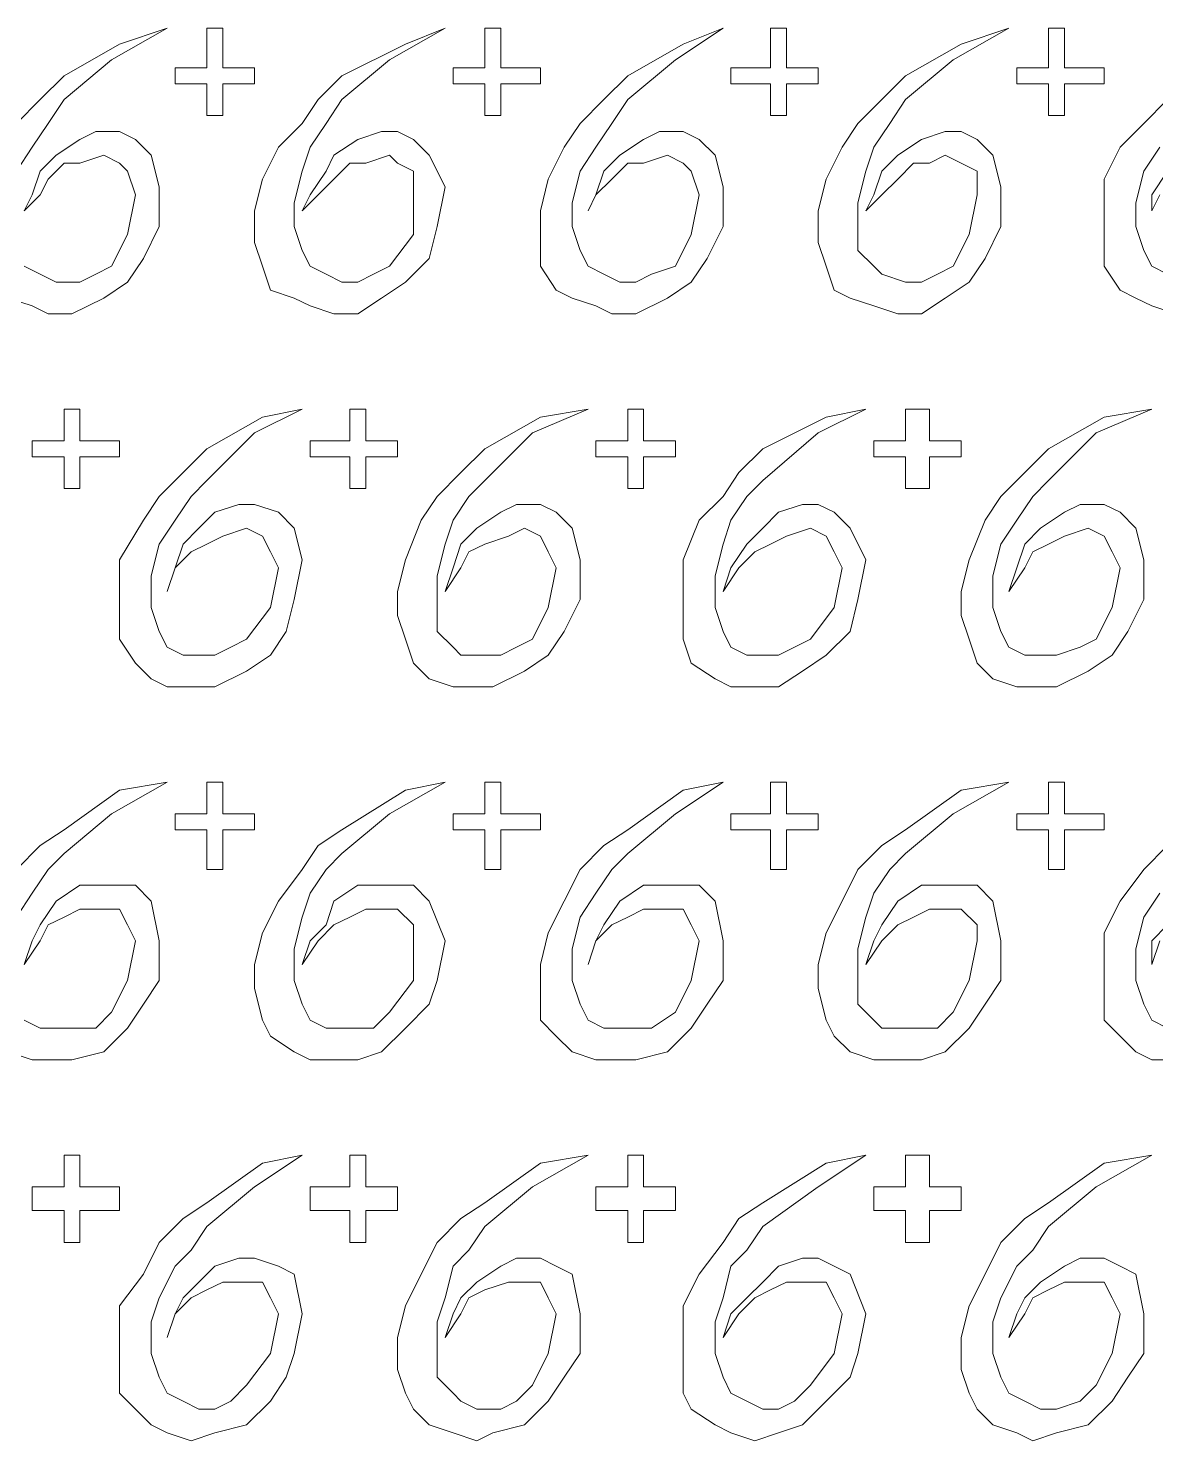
# Model space of a CAD drawing. Extents: x -66030 to 95157, y -13132 to 45879.
# Drawn here: x -4633 to -4078, y 25923 to 26618 of the extents above; entities that cross this region are included whole.
import ezdxf

# ---------------------------------------------------------------- set-up
doc = ezdxf.new("R2010")
doc.units = 0
doc.header["$LTSCALE"] = 100
doc.header["$MEASUREMENT"] = 0
doc.layers.get('0').update_dxf_attribs({"linetype": 'CONTINUOUS'})

msp = doc.modelspace()

# ---------------------------------------------------------------- linework, layer by layer
at = {"lineweight": 0}
for points in [[(-4638.93, 26547.82), (-4631.12, 26559.54), (-4623.3, 26571.26), (-4615.49, 26582.98), (-4592.06, 26602.51), (-4564.71, 26618.13), (-4588.15, 26610.32), (-4615.49, 26594.7), (-4627.21, 26582.98), (-4638.93, 26571.26)], [(-4072.56, 26582.98), (-4084.28, 26571.26), (-4096, 26559.54), (-4103.81, 26543.92), (-4103.81, 26528.29), (-4103.81, 26512.67), (-4103.81, 26500.95), (-4096, 26489.23), (-4088.19, 26485.33), (-4080.37, 26481.42), (-4068.66, 26477.52)], [(-4642.83, 26485.33), (-4631.12, 26481.42), (-4623.3, 26477.52), (-4611.59, 26477.52), (-4595.96, 26485.33), (-4584.24, 26493.14), (-4576.43, 26504.86), (-4568.62, 26520.48), (-4568.62, 26540.01), (-4572.53, 26555.64), (-4580.34, 26563.45), (-4588.15, 26567.35), (-4599.87, 26567.35), (-4607.68, 26563.45), (-4619.4, 26555.64), (-4627.21, 26547.82), (-4631.12, 26536.11), (-4635.02, 26528.29)], [(-4072.56, 26497.05), (-4080.37, 26500.95), (-4084.28, 26508.76), (-4088.19, 26520.48), (-4088.19, 26532.2), (-4084.28, 26547.82), (-4076.47, 26559.54)], [(-4635.02, 26528.29), (-4627.21, 26536.11), (-4623.3, 26543.92), (-4615.49, 26551.73), (-4607.68, 26551.73), (-4595.96, 26555.64), (-4588.15, 26551.73), (-4584.24, 26547.82), (-4580.34, 26536.11), (-4584.24, 26516.58), (-4592.06, 26500.95), (-4599.87, 26497.05), (-4607.68, 26493.14), (-4619.4, 26493.14), (-4627.21, 26497.05), (-4635.02, 26500.95)], [(-4072.56, 26547.82), (-4080.37, 26536.11), (-4080.37, 26528.29), (-4080.37, 26528.29), (-4076.47, 26536.11)], [(-4638.93, 26180.66), (-4631.12, 26192.38), (-4623.3, 26204.1), (-4615.49, 26211.91), (-4592.06, 26231.44), (-4564.71, 26247.06), (-4588.15, 26243.16), (-4615.49, 26223.63), (-4627.21, 26215.82), (-4638.93, 26204.1)], [(-4072.56, 26215.82), (-4084.28, 26204.1), (-4096, 26188.47), (-4103.81, 26172.85), (-4103.81, 26157.23), (-4103.81, 26145.51), (-4103.81, 26129.89), (-4096, 26122.07), (-4088.19, 26114.26), (-4080.37, 26110.36), (-4068.66, 26110.36)], [(-4642.83, 26114.26), (-4631.12, 26110.36), (-4623.3, 26110.36), (-4611.59, 26110.36), (-4595.96, 26114.26), (-4584.24, 26125.98), (-4576.43, 26137.7), (-4568.62, 26149.41), (-4568.62, 26168.94), (-4572.53, 26188.47), (-4580.34, 26196.29), (-4588.15, 26196.29), (-4599.87, 26196.29), (-4607.68, 26196.29), (-4619.4, 26188.47), (-4627.21, 26176.76), (-4631.12, 26168.94), (-4635.02, 26157.23)], [(-4072.56, 26125.98), (-4080.37, 26129.89), (-4084.28, 26137.7), (-4088.19, 26149.41), (-4088.19, 26165.04), (-4084.28, 26180.66), (-4076.47, 26192.38)], [(-4635.02, 26157.23), (-4627.21, 26168.94), (-4623.3, 26176.76), (-4615.49, 26180.66), (-4607.68, 26184.57), (-4595.96, 26184.57), (-4588.15, 26184.57), (-4584.24, 26176.76), (-4580.34, 26168.94), (-4584.24, 26149.41), (-4592.06, 26133.79), (-4599.87, 26125.98), (-4607.68, 26125.98), (-4619.4, 26125.98), (-4627.21, 26125.98), (-4635.02, 26129.89)], [(-4072.56, 26176.76), (-4080.37, 26168.94), (-4080.37, 26157.23), (-4080.37, 26157.23), (-4076.47, 26168.94)]]:
    msp.add_lwpolyline(points, dxfattribs=at)
for points in [[(-4560.81, 26598.6), (-4553, 26598.6), (-4545.19, 26598.6), (-4545.19, 26606.41), (-4545.19, 26618.13), (-4541.28, 26618.13), (-4537.37, 26618.13), (-4537.37, 26606.41), (-4537.37, 26598.6), (-4529.56, 26598.6), (-4521.75, 26598.6), (-4521.75, 26594.7), (-4521.75, 26590.79), (-4529.56, 26590.79), (-4537.37, 26590.79), (-4537.37, 26582.98), (-4537.37, 26575.17), (-4541.28, 26575.17), (-4545.19, 26575.17), (-4545.19, 26582.98), (-4545.19, 26590.79), (-4553, 26590.79), (-4560.81, 26590.79), (-4560.81, 26594.7), (-4560.81, 26598.6)], [(-4498.31, 26528.29), (-4490.5, 26536.11), (-4482.69, 26543.92), (-4474.88, 26551.73), (-4467.07, 26551.73), (-4455.35, 26555.64), (-4451.44, 26551.73), (-4443.63, 26547.82), (-4443.63, 26536.11), (-4443.63, 26516.58), (-4455.35, 26500.95), (-4463.16, 26497.05), (-4470.97, 26493.14), (-4478.78, 26493.14), (-4486.6, 26497.05), (-4494.41, 26500.95), (-4498.31, 26508.76), (-4502.22, 26520.48), (-4502.22, 26532.2), (-4498.31, 26547.82), (-4494.41, 26559.54), (-4486.6, 26571.26), (-4478.78, 26582.98), (-4455.35, 26602.51), (-4428.01, 26618.13), (-4447.54, 26610.32), (-4478.78, 26594.7), (-4490.5, 26582.98), (-4498.31, 26571.26), (-4510.03, 26559.54), (-4517.84, 26543.92), (-4521.75, 26528.29), (-4521.75, 26512.67), (-4517.84, 26500.95), (-4513.94, 26489.23), (-4502.22, 26485.33), (-4494.41, 26481.42), (-4482.69, 26477.52), (-4470.97, 26477.52), (-4459.25, 26485.33), (-4447.54, 26493.14), (-4435.82, 26504.86), (-4431.91, 26520.48), (-4428.01, 26540.01), (-4435.82, 26555.64), (-4443.63, 26563.45), (-4451.44, 26567.35), (-4459.25, 26567.35), (-4470.97, 26563.45), (-4482.69, 26555.64), (-4486.6, 26547.82), (-4494.41, 26536.11), (-4498.31, 26528.29)], [(-4424.1, 26598.6), (-4416.29, 26598.6), (-4408.48, 26598.6), (-4408.48, 26606.41), (-4408.48, 26618.13), (-4404.57, 26618.13), (-4400.66, 26618.13), (-4400.66, 26606.41), (-4400.66, 26598.6), (-4388.95, 26598.6), (-4381.13, 26598.6), (-4381.13, 26594.7), (-4381.13, 26590.79), (-4388.95, 26590.79), (-4400.66, 26590.79), (-4400.66, 26582.98), (-4400.66, 26575.17), (-4404.57, 26575.17), (-4408.48, 26575.17), (-4408.48, 26582.98), (-4408.48, 26590.79), (-4416.29, 26590.79), (-4424.1, 26590.79), (-4424.1, 26594.7), (-4424.1, 26598.6)], [(-4357.7, 26528.29), (-4353.79, 26536.11), (-4345.98, 26543.92), (-4338.17, 26551.73), (-4330.36, 26551.73), (-4318.64, 26555.64), (-4310.83, 26551.73), (-4306.92, 26547.82), (-4303.02, 26536.11), (-4306.92, 26516.58), (-4314.73, 26500.95), (-4326.45, 26497.05), (-4334.26, 26493.14), (-4342.07, 26493.14), (-4349.89, 26497.05), (-4357.7, 26500.95), (-4361.6, 26508.76), (-4365.51, 26520.48), (-4365.51, 26532.2), (-4361.6, 26547.82), (-4353.79, 26559.54), (-4345.98, 26571.26), (-4338.17, 26582.98), (-4314.73, 26602.51), (-4291.3, 26618.13), (-4310.83, 26610.32), (-4338.17, 26594.7), (-4349.89, 26582.98), (-4361.6, 26571.26), (-4369.42, 26559.54), (-4377.23, 26543.92), (-4381.13, 26528.29), (-4381.13, 26512.67), (-4381.13, 26500.95), (-4373.32, 26489.23), (-4365.51, 26485.33), (-4353.79, 26481.42), (-4345.98, 26477.52), (-4334.26, 26477.52), (-4318.64, 26485.33), (-4306.92, 26493.14), (-4299.11, 26504.86), (-4291.3, 26520.48), (-4291.3, 26540.01), (-4295.2, 26555.64), (-4303.02, 26563.45), (-4310.83, 26567.35), (-4322.54, 26567.35), (-4330.36, 26563.45), (-4342.07, 26555.64), (-4349.89, 26547.82), (-4353.79, 26536.11), (-4357.7, 26528.29)], [(-4287.39, 26598.6), (-4275.67, 26598.6), (-4267.86, 26598.6), (-4267.86, 26606.41), (-4267.86, 26618.13), (-4263.96, 26618.13), (-4260.05, 26618.13), (-4260.05, 26606.41), (-4260.05, 26598.6), (-4252.24, 26598.6), (-4244.43, 26598.6), (-4244.43, 26594.7), (-4244.43, 26590.79), (-4252.24, 26590.79), (-4260.05, 26590.79), (-4260.05, 26582.98), (-4260.05, 26575.17), (-4263.96, 26575.17), (-4267.86, 26575.17), (-4267.86, 26582.98), (-4267.86, 26590.79), (-4275.67, 26590.79), (-4287.39, 26590.79), (-4287.39, 26594.7), (-4287.39, 26598.6)], [(-4220.99, 26528.29), (-4213.18, 26536.11), (-4205.37, 26543.92), (-4197.55, 26551.73), (-4189.74, 26551.73), (-4181.93, 26555.64), (-4174.12, 26551.73), (-4166.31, 26547.82), (-4166.31, 26536.11), (-4170.21, 26516.58), (-4178.02, 26500.95), (-4185.84, 26497.05), (-4193.65, 26493.14), (-4201.46, 26493.14), (-4213.18, 26497.05), (-4217.08, 26500.95), (-4224.9, 26508.76), (-4224.9, 26520.48), (-4224.9, 26532.2), (-4220.99, 26547.82), (-4217.08, 26559.54), (-4209.27, 26571.26), (-4201.46, 26582.98), (-4178.02, 26602.51), (-4150.68, 26618.13), (-4174.12, 26610.32), (-4201.46, 26594.7), (-4213.18, 26582.98), (-4224.9, 26571.26), (-4232.71, 26559.54), (-4240.52, 26543.92), (-4244.43, 26528.29), (-4244.43, 26512.67), (-4240.52, 26500.95), (-4236.61, 26489.23), (-4228.8, 26485.33), (-4217.08, 26481.42), (-4205.37, 26477.52), (-4193.65, 26477.52), (-4181.93, 26485.33), (-4170.21, 26493.14), (-4162.4, 26504.86), (-4154.59, 26520.48), (-4154.59, 26540.01), (-4158.49, 26555.64), (-4166.31, 26563.45), (-4174.12, 26567.35), (-4181.93, 26567.35), (-4193.65, 26563.45), (-4205.37, 26555.64), (-4213.18, 26547.82), (-4217.08, 26536.11), (-4220.99, 26528.29)], [(-4146.78, 26598.6), (-4138.96, 26598.6), (-4131.15, 26598.6), (-4131.15, 26606.41), (-4131.15, 26618.13), (-4127.25, 26618.13), (-4123.34, 26618.13), (-4123.34, 26606.41), (-4123.34, 26598.6), (-4115.53, 26598.6), (-4103.81, 26598.6), (-4103.81, 26594.7), (-4103.81, 26590.79), (-4115.53, 26590.79), (-4123.34, 26590.79), (-4123.34, 26582.98), (-4123.34, 26575.17), (-4127.25, 26575.17), (-4131.15, 26575.17), (-4131.15, 26582.98), (-4131.15, 26590.79), (-4138.96, 26590.79), (-4146.78, 26590.79), (-4146.78, 26594.7), (-4146.78, 26598.6)], [(-4631.12, 26415.02), (-4623.3, 26415.02), (-4615.49, 26415.02), (-4615.49, 26422.83), (-4615.49, 26430.64), (-4611.59, 26430.64), (-4607.68, 26430.64), (-4607.68, 26422.83), (-4607.68, 26415.02), (-4599.87, 26415.02), (-4588.15, 26415.02), (-4588.15, 26411.11), (-4588.15, 26407.21), (-4599.87, 26407.21), (-4607.68, 26407.21), (-4607.68, 26399.4), (-4607.68, 26391.58), (-4611.59, 26391.58), (-4615.49, 26391.58), (-4615.49, 26399.4), (-4615.49, 26407.21), (-4623.3, 26407.21), (-4631.12, 26407.21), (-4631.12, 26411.11), (-4631.12, 26415.02)], [(-4564.71, 26340.81), (-4560.81, 26352.53), (-4553, 26360.34), (-4545.19, 26364.24), (-4537.37, 26368.15), (-4525.66, 26372.06), (-4517.84, 26368.15), (-4513.94, 26360.34), (-4510.03, 26352.53), (-4513.94, 26333), (-4525.66, 26317.37), (-4533.47, 26313.47), (-4541.28, 26309.56), (-4549.09, 26309.56), (-4556.9, 26309.56), (-4564.71, 26313.47), (-4568.62, 26321.28), (-4572.53, 26333), (-4572.53, 26348.62), (-4568.62, 26364.24), (-4560.81, 26375.96), (-4553, 26387.68), (-4545.19, 26395.49), (-4521.75, 26418.93), (-4498.31, 26430.64), (-4517.84, 26426.74), (-4545.19, 26411.11), (-4556.9, 26399.4), (-4568.62, 26387.68), (-4576.43, 26375.96), (-4588.15, 26356.43), (-4588.15, 26340.81), (-4588.15, 26329.09), (-4588.15, 26317.37), (-4580.34, 26305.65), (-4572.53, 26297.84), (-4564.71, 26293.94), (-4553, 26293.94), (-4541.28, 26293.94), (-4525.66, 26301.75), (-4513.94, 26309.56), (-4506.13, 26321.28), (-4502.22, 26336.9), (-4498.31, 26356.43), (-4502.22, 26372.06), (-4510.03, 26379.87), (-4521.75, 26383.77), (-4529.56, 26383.77), (-4541.28, 26379.87), (-4549.09, 26372.06), (-4556.9, 26364.24), (-4560.81, 26352.53), (-4564.71, 26340.81)], [(-4494.41, 26415.02), (-4486.6, 26415.02), (-4474.88, 26415.02), (-4474.88, 26422.83), (-4474.88, 26430.64), (-4470.97, 26430.64), (-4467.07, 26430.64), (-4467.07, 26422.83), (-4467.07, 26415.02), (-4459.25, 26415.02), (-4451.44, 26415.02), (-4451.44, 26411.11), (-4451.44, 26407.21), (-4459.25, 26407.21), (-4467.07, 26407.21), (-4467.07, 26399.4), (-4467.07, 26391.58), (-4470.97, 26391.58), (-4474.88, 26391.58), (-4474.88, 26399.4), (-4474.88, 26407.21), (-4486.6, 26407.21), (-4494.41, 26407.21), (-4494.41, 26411.11), (-4494.41, 26415.02)], [(-4428.01, 26340.81), (-4420.19, 26352.53), (-4416.29, 26360.34), (-4408.48, 26364.24), (-4396.76, 26368.15), (-4388.95, 26372.06), (-4381.13, 26368.15), (-4377.23, 26360.34), (-4373.32, 26352.53), (-4377.23, 26333), (-4385.04, 26317.37), (-4392.85, 26313.47), (-4400.66, 26309.56), (-4412.38, 26309.56), (-4420.19, 26309.56), (-4424.1, 26313.47), (-4431.91, 26321.28), (-4431.91, 26333), (-4431.91, 26348.62), (-4428.01, 26364.24), (-4424.1, 26375.96), (-4416.29, 26387.68), (-4408.48, 26395.49), (-4385.04, 26418.93), (-4357.7, 26430.64), (-4381.13, 26426.74), (-4408.48, 26411.11), (-4420.19, 26399.4), (-4431.91, 26387.68), (-4439.72, 26375.96), (-4447.54, 26356.43), (-4451.44, 26340.81), (-4451.44, 26329.09), (-4447.54, 26317.37), (-4443.63, 26305.65), (-4435.82, 26297.84), (-4424.1, 26293.94), (-4412.38, 26293.94), (-4404.57, 26293.94), (-4388.95, 26301.75), (-4377.23, 26309.56), (-4369.42, 26321.28), (-4361.6, 26336.9), (-4361.6, 26356.43), (-4365.51, 26372.06), (-4373.32, 26379.87), (-4381.13, 26383.77), (-4392.85, 26383.77), (-4400.66, 26379.87), (-4412.38, 26372.06), (-4420.19, 26364.24), (-4424.1, 26352.53), (-4428.01, 26340.81)], [(-4353.79, 26415.02), (-4345.98, 26415.02), (-4338.17, 26415.02), (-4338.17, 26422.83), (-4338.17, 26430.64), (-4334.26, 26430.64), (-4330.36, 26430.64), (-4330.36, 26422.83), (-4330.36, 26415.02), (-4322.54, 26415.02), (-4314.73, 26415.02), (-4314.73, 26411.11), (-4314.73, 26407.21), (-4322.54, 26407.21), (-4330.36, 26407.21), (-4330.36, 26399.4), (-4330.36, 26391.58), (-4334.26, 26391.58), (-4338.17, 26391.58), (-4338.17, 26399.4), (-4338.17, 26407.21), (-4345.98, 26407.21), (-4353.79, 26407.21), (-4353.79, 26411.11), (-4353.79, 26415.02)], [(-4291.3, 26340.81), (-4283.49, 26352.53), (-4275.67, 26360.34), (-4267.86, 26364.24), (-4260.05, 26368.15), (-4248.33, 26372.06), (-4240.52, 26368.15), (-4236.61, 26360.34), (-4232.71, 26352.53), (-4236.61, 26333), (-4248.33, 26317.37), (-4256.14, 26313.47), (-4263.96, 26309.56), (-4271.77, 26309.56), (-4279.58, 26309.56), (-4287.39, 26313.47), (-4291.3, 26321.28), (-4295.2, 26333), (-4295.2, 26348.62), (-4291.3, 26364.24), (-4287.39, 26375.96), (-4279.58, 26387.68), (-4271.77, 26395.49), (-4244.43, 26418.93), (-4220.99, 26430.64), (-4240.52, 26426.74), (-4271.77, 26411.11), (-4283.49, 26399.4), (-4291.3, 26387.68), (-4303.02, 26375.96), (-4310.83, 26356.43), (-4310.83, 26340.81), (-4310.83, 26329.09), (-4310.83, 26317.37), (-4306.92, 26305.65), (-4295.2, 26297.84), (-4287.39, 26293.94), (-4275.67, 26293.94), (-4263.96, 26293.94), (-4252.24, 26301.75), (-4240.52, 26309.56), (-4228.8, 26321.28), (-4224.9, 26336.9), (-4220.99, 26356.43), (-4228.8, 26372.06), (-4236.61, 26379.87), (-4244.43, 26383.77), (-4252.24, 26383.77), (-4263.96, 26379.87), (-4271.77, 26372.06), (-4279.58, 26364.24), (-4287.39, 26352.53), (-4291.3, 26340.81)], [(-4217.08, 26415.02), (-4209.27, 26415.02), (-4201.46, 26415.02), (-4201.46, 26422.83), (-4201.46, 26430.64), (-4193.65, 26430.64), (-4189.74, 26430.64), (-4189.74, 26422.83), (-4189.74, 26415.02), (-4181.93, 26415.02), (-4174.12, 26415.02), (-4174.12, 26411.11), (-4174.12, 26407.21), (-4181.93, 26407.21), (-4189.74, 26407.21), (-4189.74, 26399.4), (-4189.74, 26391.58), (-4193.65, 26391.58), (-4201.46, 26391.58), (-4201.46, 26399.4), (-4201.46, 26407.21), (-4209.27, 26407.21), (-4217.08, 26407.21), (-4217.08, 26411.11), (-4217.08, 26415.02)], [(-4150.68, 26340.81), (-4142.87, 26352.53), (-4138.96, 26360.34), (-4131.15, 26364.24), (-4123.34, 26368.15), (-4111.62, 26372.06), (-4103.81, 26368.15), (-4099.9, 26360.34), (-4096, 26352.53), (-4099.9, 26333), (-4107.72, 26317.37), (-4115.53, 26313.47), (-4127.25, 26309.56), (-4135.06, 26309.56), (-4142.87, 26309.56), (-4150.68, 26313.47), (-4154.59, 26321.28), (-4158.49, 26333), (-4158.49, 26348.62), (-4154.59, 26364.24), (-4146.78, 26375.96), (-4138.96, 26387.68), (-4131.15, 26395.49), (-4107.72, 26418.93), (-4080.37, 26430.64), (-4103.81, 26426.74), (-4131.15, 26411.11), (-4142.87, 26399.4), (-4154.59, 26387.68), (-4162.4, 26375.96), (-4170.21, 26356.43), (-4174.12, 26340.81), (-4174.12, 26329.09), (-4170.21, 26317.37), (-4166.31, 26305.65), (-4158.49, 26297.84), (-4146.78, 26293.94), (-4138.96, 26293.94), (-4127.25, 26293.94), (-4111.62, 26301.75), (-4099.9, 26309.56), (-4092.09, 26321.28), (-4084.28, 26336.9), (-4084.28, 26356.43), (-4088.19, 26372.06), (-4096, 26379.87), (-4103.81, 26383.77), (-4115.53, 26383.77), (-4123.34, 26379.87), (-4135.06, 26372.06), (-4142.87, 26364.24), (-4146.78, 26352.53), (-4150.68, 26340.81)], [(-4560.81, 26231.44), (-4553, 26231.44), (-4545.19, 26231.44), (-4545.19, 26239.25), (-4545.19, 26247.06), (-4541.28, 26247.06), (-4537.37, 26247.06), (-4537.37, 26239.25), (-4537.37, 26231.44), (-4529.56, 26231.44), (-4521.75, 26231.44), (-4521.75, 26227.53), (-4521.75, 26223.63), (-4529.56, 26223.63), (-4537.37, 26223.63), (-4537.37, 26211.91), (-4537.37, 26204.1), (-4541.28, 26204.1), (-4545.19, 26204.1), (-4545.19, 26211.91), (-4545.19, 26223.63), (-4553, 26223.63), (-4560.81, 26223.63), (-4560.81, 26227.53), (-4560.81, 26231.44)], [(-4498.31, 26157.23), (-4490.5, 26168.94), (-4482.69, 26176.76), (-4474.88, 26180.66), (-4467.07, 26184.57), (-4455.35, 26184.57), (-4451.44, 26184.57), (-4443.63, 26176.76), (-4443.63, 26168.94), (-4443.63, 26149.41), (-4455.35, 26133.79), (-4463.16, 26125.98), (-4470.97, 26125.98), (-4478.78, 26125.98), (-4486.6, 26125.98), (-4494.41, 26129.89), (-4498.31, 26137.7), (-4502.22, 26149.41), (-4502.22, 26165.04), (-4498.31, 26180.66), (-4494.41, 26192.38), (-4486.6, 26204.1), (-4478.78, 26211.91), (-4455.35, 26231.44), (-4428.01, 26247.06), (-4447.54, 26243.16), (-4478.78, 26223.63), (-4490.5, 26215.82), (-4498.31, 26204.1), (-4510.03, 26188.47), (-4517.84, 26172.85), (-4521.75, 26157.23), (-4521.75, 26145.51), (-4517.84, 26129.89), (-4513.94, 26122.07), (-4502.22, 26114.26), (-4494.41, 26110.36), (-4482.69, 26110.36), (-4470.97, 26110.36), (-4459.25, 26114.26), (-4447.54, 26125.98), (-4435.82, 26137.7), (-4431.91, 26149.41), (-4428.01, 26168.94), (-4435.82, 26188.47), (-4443.63, 26196.29), (-4451.44, 26196.29), (-4459.25, 26196.29), (-4470.97, 26196.29), (-4482.69, 26188.47), (-4486.6, 26176.76), (-4494.41, 26168.94), (-4498.31, 26157.23)], [(-4424.1, 26231.44), (-4416.29, 26231.44), (-4408.48, 26231.44), (-4408.48, 26239.25), (-4408.48, 26247.06), (-4404.57, 26247.06), (-4400.66, 26247.06), (-4400.66, 26239.25), (-4400.66, 26231.44), (-4388.95, 26231.44), (-4381.13, 26231.44), (-4381.13, 26227.53), (-4381.13, 26223.63), (-4388.95, 26223.63), (-4400.66, 26223.63), (-4400.66, 26211.91), (-4400.66, 26204.1), (-4404.57, 26204.1), (-4408.48, 26204.1), (-4408.48, 26211.91), (-4408.48, 26223.63), (-4416.29, 26223.63), (-4424.1, 26223.63), (-4424.1, 26227.53), (-4424.1, 26231.44)], [(-4357.7, 26157.23), (-4353.79, 26168.94), (-4345.98, 26176.76), (-4338.17, 26180.66), (-4330.36, 26184.57), (-4318.64, 26184.57), (-4310.83, 26184.57), (-4306.92, 26176.76), (-4303.02, 26168.94), (-4306.92, 26149.41), (-4314.73, 26133.79), (-4326.45, 26125.98), (-4334.26, 26125.98), (-4342.07, 26125.98), (-4349.89, 26125.98), (-4357.7, 26129.89), (-4361.6, 26137.7), (-4365.51, 26149.41), (-4365.51, 26165.04), (-4361.6, 26180.66), (-4353.79, 26192.38), (-4345.98, 26204.1), (-4338.17, 26211.91), (-4314.73, 26231.44), (-4291.3, 26247.06), (-4310.83, 26243.16), (-4338.17, 26223.63), (-4349.89, 26215.82), (-4361.6, 26204.1), (-4369.42, 26188.47), (-4377.23, 26172.85), (-4381.13, 26157.23), (-4381.13, 26145.51), (-4381.13, 26129.89), (-4373.32, 26122.07), (-4365.51, 26114.26), (-4353.79, 26110.36), (-4345.98, 26110.36), (-4334.26, 26110.36), (-4318.64, 26114.26), (-4306.92, 26125.98), (-4299.11, 26137.7), (-4291.3, 26149.41), (-4291.3, 26168.94), (-4295.2, 26188.47), (-4303.02, 26196.29), (-4310.83, 26196.29), (-4322.54, 26196.29), (-4330.36, 26196.29), (-4342.07, 26188.47), (-4349.89, 26176.76), (-4353.79, 26168.94), (-4357.7, 26157.23)], [(-4287.39, 26231.44), (-4275.67, 26231.44), (-4267.86, 26231.44), (-4267.86, 26239.25), (-4267.86, 26247.06), (-4263.96, 26247.06), (-4260.05, 26247.06), (-4260.05, 26239.25), (-4260.05, 26231.44), (-4252.24, 26231.44), (-4244.43, 26231.44), (-4244.43, 26227.53), (-4244.43, 26223.63), (-4252.24, 26223.63), (-4260.05, 26223.63), (-4260.05, 26211.91), (-4260.05, 26204.1), (-4263.96, 26204.1), (-4267.86, 26204.1), (-4267.86, 26211.91), (-4267.86, 26223.63), (-4275.67, 26223.63), (-4287.39, 26223.63), (-4287.39, 26227.53), (-4287.39, 26231.44)], [(-4220.99, 26157.23), (-4213.18, 26168.94), (-4205.37, 26176.76), (-4197.55, 26180.66), (-4189.74, 26184.57), (-4181.93, 26184.57), (-4174.12, 26184.57), (-4166.31, 26176.76), (-4166.31, 26168.94), (-4170.21, 26149.41), (-4178.02, 26133.79), (-4185.84, 26125.98), (-4193.65, 26125.98), (-4201.46, 26125.98), (-4213.18, 26125.98), (-4217.08, 26129.89), (-4224.9, 26137.7), (-4224.9, 26149.41), (-4224.9, 26165.04), (-4220.99, 26180.66), (-4217.08, 26192.38), (-4209.27, 26204.1), (-4201.46, 26211.91), (-4178.02, 26231.44), (-4150.68, 26247.06), (-4174.12, 26243.16), (-4201.46, 26223.63), (-4213.18, 26215.82), (-4224.9, 26204.1), (-4232.71, 26188.47), (-4240.52, 26172.85), (-4244.43, 26157.23), (-4244.43, 26145.51), (-4240.52, 26129.89), (-4236.61, 26122.07), (-4228.8, 26114.26), (-4217.08, 26110.36), (-4205.37, 26110.36), (-4193.65, 26110.36), (-4181.93, 26114.26), (-4170.21, 26125.98), (-4162.4, 26137.7), (-4154.59, 26149.41), (-4154.59, 26168.94), (-4158.49, 26188.47), (-4166.31, 26196.29), (-4174.12, 26196.29), (-4181.93, 26196.29), (-4193.65, 26196.29), (-4205.37, 26188.47), (-4213.18, 26176.76), (-4217.08, 26168.94), (-4220.99, 26157.23)], [(-4146.78, 26231.44), (-4138.96, 26231.44), (-4131.15, 26231.44), (-4131.15, 26239.25), (-4131.15, 26247.06), (-4127.25, 26247.06), (-4123.34, 26247.06), (-4123.34, 26239.25), (-4123.34, 26231.44), (-4115.53, 26231.44), (-4103.81, 26231.44), (-4103.81, 26227.53), (-4103.81, 26223.63), (-4115.53, 26223.63), (-4123.34, 26223.63), (-4123.34, 26211.91), (-4123.34, 26204.1), (-4127.25, 26204.1), (-4131.15, 26204.1), (-4131.15, 26211.91), (-4131.15, 26223.63), (-4138.96, 26223.63), (-4146.78, 26223.63), (-4146.78, 26227.53), (-4146.78, 26231.44)], [(-4631.12, 26047.86), (-4623.3, 26047.86), (-4615.49, 26047.86), (-4615.49, 26055.67), (-4615.49, 26063.48), (-4611.59, 26063.48), (-4607.68, 26063.48), (-4607.68, 26055.67), (-4607.68, 26047.86), (-4599.87, 26047.86), (-4588.15, 26047.86), (-4588.15, 26040.05), (-4588.15, 26036.14), (-4599.87, 26036.14), (-4607.68, 26036.14), (-4607.68, 26028.33), (-4607.68, 26020.52), (-4611.59, 26020.52), (-4615.49, 26020.52), (-4615.49, 26028.33), (-4615.49, 26036.14), (-4623.3, 26036.14), (-4631.12, 26036.14), (-4631.12, 26040.05), (-4631.12, 26047.86)], [(-4564.71, 25973.65), (-4560.81, 25985.36), (-4553, 25993.18), (-4545.19, 25997.08), (-4537.37, 26000.99), (-4525.66, 26000.99), (-4517.84, 26000.99), (-4513.94, 25993.18), (-4510.03, 25985.36), (-4513.94, 25965.83), (-4525.66, 25950.21), (-4533.47, 25942.4), (-4541.28, 25938.49), (-4549.09, 25938.49), (-4556.9, 25942.4), (-4564.71, 25946.3), (-4568.62, 25954.12), (-4572.53, 25965.83), (-4572.53, 25981.46), (-4568.62, 25993.18), (-4560.81, 26008.8), (-4553, 26016.61), (-4545.19, 26028.33), (-4521.75, 26047.86), (-4498.31, 26063.48), (-4517.84, 26059.58), (-4545.19, 26040.05), (-4556.9, 26032.24), (-4568.62, 26020.52), (-4576.43, 26004.89), (-4588.15, 25989.27), (-4588.15, 25973.65), (-4588.15, 25958.02), (-4588.15, 25946.3), (-4580.34, 25938.49), (-4572.53, 25930.68), (-4564.71, 25926.77), (-4553, 25922.87), (-4541.28, 25926.77), (-4525.66, 25930.68), (-4513.94, 25942.4), (-4506.13, 25954.12), (-4502.22, 25965.83), (-4498.31, 25985.36), (-4502.22, 26004.89), (-4510.03, 26008.8), (-4521.75, 26012.71), (-4529.56, 26012.71), (-4541.28, 26008.8), (-4549.09, 26000.99), (-4556.9, 25993.18), (-4560.81, 25985.36), (-4564.71, 25973.65)], [(-4494.41, 26047.86), (-4486.6, 26047.86), (-4474.88, 26047.86), (-4474.88, 26055.67), (-4474.88, 26063.48), (-4470.97, 26063.48), (-4467.07, 26063.48), (-4467.07, 26055.67), (-4467.07, 26047.86), (-4459.25, 26047.86), (-4451.44, 26047.86), (-4451.44, 26040.05), (-4451.44, 26036.14), (-4459.25, 26036.14), (-4467.07, 26036.14), (-4467.07, 26028.33), (-4467.07, 26020.52), (-4470.97, 26020.52), (-4474.88, 26020.52), (-4474.88, 26028.33), (-4474.88, 26036.14), (-4486.6, 26036.14), (-4494.41, 26036.14), (-4494.41, 26040.05), (-4494.41, 26047.86)], [(-4428.01, 25973.65), (-4420.19, 25985.36), (-4416.29, 25993.18), (-4408.48, 25997.08), (-4396.76, 26000.99), (-4388.95, 26000.99), (-4381.13, 26000.99), (-4377.23, 25993.18), (-4373.32, 25985.36), (-4377.23, 25965.83), (-4385.04, 25950.21), (-4392.85, 25942.4), (-4400.66, 25938.49), (-4412.38, 25938.49), (-4420.19, 25942.4), (-4424.1, 25946.3), (-4431.91, 25954.12), (-4431.91, 25965.83), (-4431.91, 25981.46), (-4428.01, 25993.18), (-4424.1, 26008.8), (-4416.29, 26016.61), (-4408.48, 26028.33), (-4385.04, 26047.86), (-4357.7, 26063.48), (-4381.13, 26059.58), (-4408.48, 26040.05), (-4420.19, 26032.24), (-4431.91, 26020.52), (-4439.72, 26004.89), (-4447.54, 25989.27), (-4451.44, 25973.65), (-4451.44, 25958.02), (-4447.54, 25946.3), (-4443.63, 25938.49), (-4435.82, 25930.68), (-4424.1, 25926.77), (-4412.38, 25922.87), (-4404.57, 25926.77), (-4388.95, 25930.68), (-4377.23, 25942.4), (-4369.42, 25954.12), (-4361.6, 25965.83), (-4361.6, 25985.36), (-4365.51, 26004.89), (-4373.32, 26008.8), (-4381.13, 26012.71), (-4392.85, 26012.71), (-4400.66, 26008.8), (-4412.38, 26000.99), (-4420.19, 25993.18), (-4424.1, 25985.36), (-4428.01, 25973.65)], [(-4353.79, 26047.86), (-4345.98, 26047.86), (-4338.17, 26047.86), (-4338.17, 26055.67), (-4338.17, 26063.48), (-4334.26, 26063.48), (-4330.36, 26063.48), (-4330.36, 26055.67), (-4330.36, 26047.86), (-4322.54, 26047.86), (-4314.73, 26047.86), (-4314.73, 26040.05), (-4314.73, 26036.14), (-4322.54, 26036.14), (-4330.36, 26036.14), (-4330.36, 26028.33), (-4330.36, 26020.52), (-4334.26, 26020.52), (-4338.17, 26020.52), (-4338.17, 26028.33), (-4338.17, 26036.14), (-4345.98, 26036.14), (-4353.79, 26036.14), (-4353.79, 26040.05), (-4353.79, 26047.86)], [(-4291.3, 25973.65), (-4283.49, 25985.36), (-4275.67, 25993.18), (-4267.86, 25997.08), (-4260.05, 26000.99), (-4248.33, 26000.99), (-4240.52, 26000.99), (-4236.61, 25993.18), (-4232.71, 25985.36), (-4236.61, 25965.83), (-4248.33, 25950.21), (-4256.14, 25942.4), (-4263.96, 25938.49), (-4271.77, 25938.49), (-4279.58, 25942.4), (-4287.39, 25946.3), (-4291.3, 25954.12), (-4295.2, 25965.83), (-4295.2, 25981.46), (-4291.3, 25993.18), (-4287.39, 26008.8), (-4279.58, 26016.61), (-4271.77, 26028.33), (-4244.43, 26047.86), (-4220.99, 26063.48), (-4240.52, 26059.58), (-4271.77, 26040.05), (-4283.49, 26032.24), (-4291.3, 26020.52), (-4303.02, 26004.89), (-4310.83, 25989.27), (-4310.83, 25973.65), (-4310.83, 25958.02), (-4310.83, 25946.3), (-4306.92, 25938.49), (-4295.2, 25930.68), (-4287.39, 25926.77), (-4275.67, 25922.87), (-4263.96, 25926.77), (-4252.24, 25930.68), (-4240.52, 25942.4), (-4228.8, 25954.12), (-4224.9, 25965.83), (-4220.99, 25985.36), (-4228.8, 26004.89), (-4236.61, 26008.8), (-4244.43, 26012.71), (-4252.24, 26012.71), (-4263.96, 26008.8), (-4271.77, 26000.99), (-4279.58, 25993.18), (-4287.39, 25985.36), (-4291.3, 25973.65)], [(-4217.08, 26047.86), (-4209.27, 26047.86), (-4201.46, 26047.86), (-4201.46, 26055.67), (-4201.46, 26063.48), (-4193.65, 26063.48), (-4189.74, 26063.48), (-4189.74, 26055.67), (-4189.74, 26047.86), (-4181.93, 26047.86), (-4174.12, 26047.86), (-4174.12, 26040.05), (-4174.12, 26036.14), (-4181.93, 26036.14), (-4189.74, 26036.14), (-4189.74, 26028.33), (-4189.74, 26020.52), (-4193.65, 26020.52), (-4201.46, 26020.52), (-4201.46, 26028.33), (-4201.46, 26036.14), (-4209.27, 26036.14), (-4217.08, 26036.14), (-4217.08, 26040.05), (-4217.08, 26047.86)], [(-4150.68, 25973.65), (-4142.87, 25985.36), (-4138.96, 25993.18), (-4131.15, 25997.08), (-4123.34, 26000.99), (-4111.62, 26000.99), (-4103.81, 26000.99), (-4099.9, 25993.18), (-4096, 25985.36), (-4099.9, 25965.83), (-4107.72, 25950.21), (-4115.53, 25942.4), (-4127.25, 25938.49), (-4135.06, 25938.49), (-4142.87, 25942.4), (-4150.68, 25946.3), (-4154.59, 25954.12), (-4158.49, 25965.83), (-4158.49, 25981.46), (-4154.59, 25993.18), (-4146.78, 26008.8), (-4138.96, 26016.61), (-4131.15, 26028.33), (-4107.72, 26047.86), (-4080.37, 26063.48), (-4103.81, 26059.58), (-4131.15, 26040.05), (-4142.87, 26032.24), (-4154.59, 26020.52), (-4162.4, 26004.89), (-4170.21, 25989.27), (-4174.12, 25973.65), (-4174.12, 25958.02), (-4170.21, 25946.3), (-4166.31, 25938.49), (-4158.49, 25930.68), (-4146.78, 25926.77), (-4138.96, 25922.87), (-4127.25, 25926.77), (-4111.62, 25930.68), (-4099.9, 25942.4), (-4092.09, 25954.12), (-4084.28, 25965.83), (-4084.28, 25985.36), (-4088.19, 26004.89), (-4096, 26008.8), (-4103.81, 26012.71), (-4115.53, 26012.71), (-4123.34, 26008.8), (-4135.06, 26000.99), (-4142.87, 25993.18), (-4146.78, 25985.36), (-4150.68, 25973.65)]]:
    msp.add_lwpolyline(points, close=True, dxfattribs=at)

doc.saveas('drawing.dxf')
